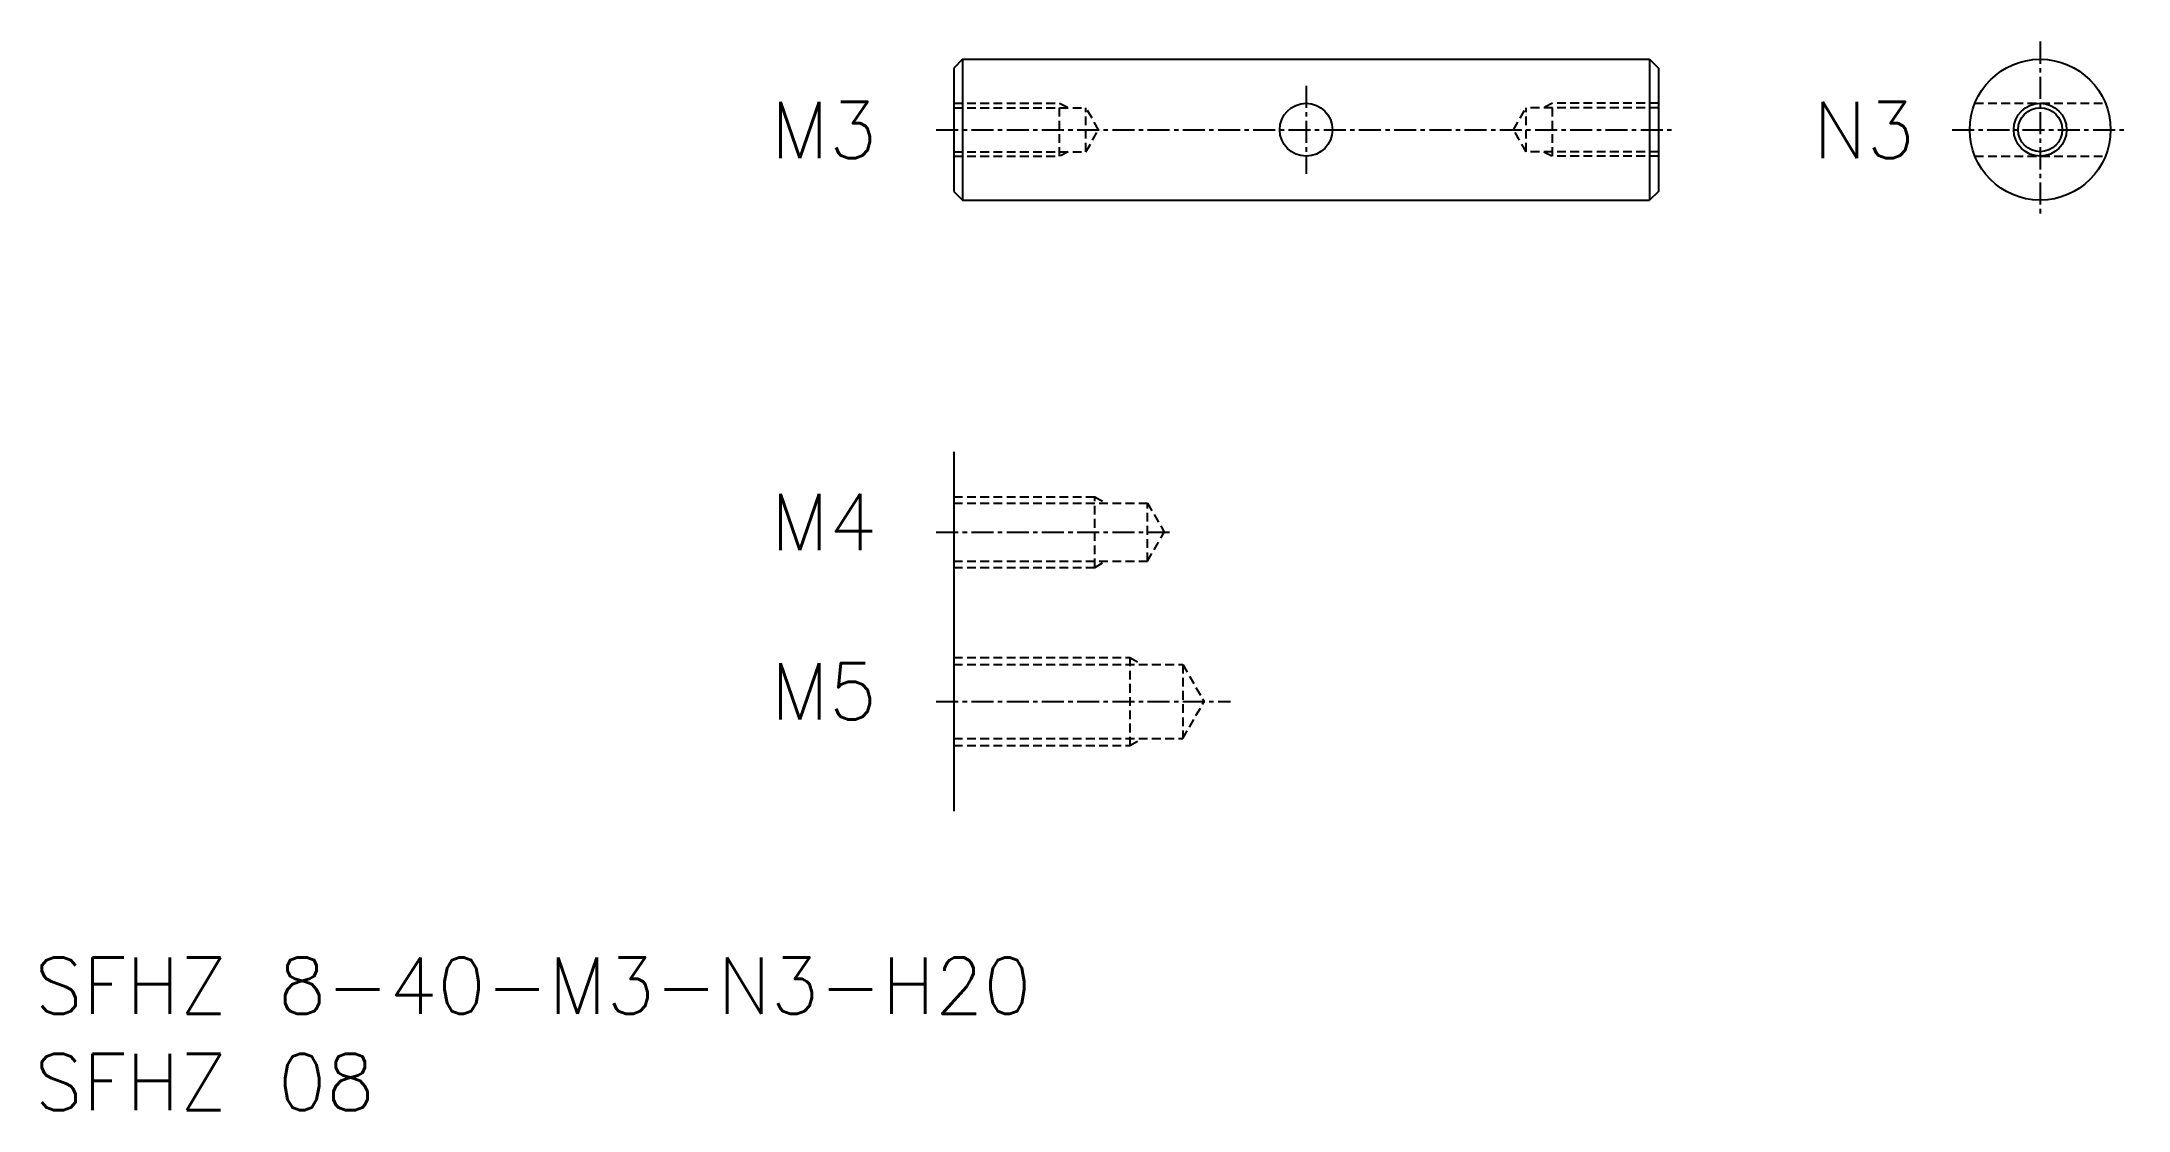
# Model space of a CAD drawing. Extents: x 211 to 330, y -139 to -78.
import ezdxf

# ---------------------------------------------------------------- set-up
doc = ezdxf.new("R2010")
doc.units = 0
doc.linetypes.add('CENTER', pattern=[2, 1.25, -0.25, 0.25, -0.25])
doc.linetypes.add('DASHED', pattern=[0.75, 0.5, -0.25])
doc.layers.get('0').update_dxf_attribs({"linetype": 'CONTINUOUS'})
doc.layers.add('CENTER', color=1, linetype='CENTER')
doc.styles.get("Standard").update_dxf_attribs({"font": 'txt.shx'})

msp = doc.modelspace()

# ---------------------------------------------------------------- linework, layer by layer
at = {"color": 7, "linetype": 'CONTINUOUS'}
for p, q in [((263.66, -78.96), (263.16, -79.46)), ((263.66, -78.96), (302.66, -78.96)), ((263.66, -78.96), (263.66, -86.96)), ((302.66, -78.96), (302.66, -86.96)), ((302.66, -78.96), (303.16, -79.46)), ((263.16, -79.46), (263.16, -86.46)), ((303.16, -79.46), (303.16, -86.46)), ((263.16, -86.46), (263.66, -86.96)), ((303.16, -86.46), (302.66, -86.96)), ((263.66, -86.96), (302.66, -86.96)), ((263.16, -101.25), (263.16, -121.66))]:
    msp.add_line(p, q, dxfattribs=at)
at = {"color": 3, "linetype": 'DASHED'}
for p, q in [((263.16, -81.46), (269.16, -81.46)), ((263.16, -81.71), (270.66, -81.71)), ((269.16, -84.46), (269.16, -81.46)), ((269.16, -81.46), (269.66, -81.71)), ((270.66, -84.21), (270.66, -81.71)), ((271.38, -82.96), (270.66, -81.71)), ((294.94, -82.96), (295.66, -81.71)), ((303.16, -81.71), (295.66, -81.71)), ((295.66, -84.21), (295.66, -81.71)), ((297.16, -81.46), (296.66, -81.71)), ((303.16, -81.46), (297.16, -81.46)), ((297.16, -84.46), (297.16, -81.46)), ((321.13, -81.46), (328.55, -81.46)), ((270.66, -84.21), (271.38, -82.96)), ((295.66, -84.21), (294.94, -82.96)), ((263.16, -84.21), (270.66, -84.21)), ((263.16, -84.46), (269.16, -84.46)), ((269.66, -84.21), (269.16, -84.46)), ((303.16, -84.21), (295.66, -84.21)), ((296.66, -84.21), (297.16, -84.46)), ((303.16, -84.46), (297.16, -84.46)), ((321.13, -84.46), (328.55, -84.46)), ((263.16, -103.81), (271.16, -103.81)), ((263.16, -104.16), (274.16, -104.16)), ((271.16, -107.81), (271.16, -103.81)), ((271.16, -103.81), (271.77, -104.16)), ((274.16, -104.16), (275.11, -105.81)), ((274.16, -107.46), (274.16, -104.16)), ((274.16, -107.46), (275.11, -105.81)), ((263.16, -107.46), (274.16, -107.46)), ((271.16, -107.81), (271.77, -107.46)), ((263.16, -107.81), (271.16, -107.81)), ((263.16, -112.93), (273.16, -112.93)), ((263.16, -113.33), (276.16, -113.33)), ((273.16, -112.93), (273.16, -117.93)), ((273.16, -112.93), (273.77, -113.28)), ((276.16, -113.33), (276.16, -117.53)), ((276.16, -113.33), (277.37, -115.43)), ((276.16, -117.53), (277.37, -115.43)), ((263.16, -117.53), (276.16, -117.53)), ((263.16, -117.93), (273.16, -117.93)), ((273.16, -117.93), (273.77, -117.58))]:
    msp.add_line(p, q, dxfattribs=at)
at = {"color": 7, "linetype": 'CONTINUOUS'}
for centre, radius in [((324.84, -82.96), 4), ((283.16, -82.96), 1.5), ((324.84, -82.96), 1.25)]:
    msp.add_circle(centre, radius, dxfattribs=at)
at = {"color": 3, "linetype": 'CONTINUOUS'}
msp.add_circle((324.84, -82.96), 1.5, dxfattribs=at)
at = {"layer": 'CENTER', "color": 1, "linetype": 'CENTER'}
for p, q in [((324.84, -77.96), (324.84, -87.96)), ((283.16, -80.46), (283.16, -85.46)), ((262.16, -82.96), (304.16, -82.96)), ((319.84, -82.96), (329.84, -82.96)), ((262.16, -105.81), (275.56, -105.81)), ((262.16, -115.43), (278.86, -115.43))]:
    msp.add_line(p, q, dxfattribs=at)

# ---------------------------------------------------------------- texts
at = {"color": 7, "linetype": 'CONTINUOUS'}
for s, p in [('M3', (252.77, -84.57)), ('N3', (311.96, -84.57)), ('M4', (252.77, -106.83)), ('M5', (252.77, -116.45)), ('SFHZ 8-40-M3-N3-H20', (210.96, -133.16)), ('SFHZ 08', (210.96, -138.64))]:
    msp.add_text(s, height=3.2, dxfattribs=at).set_placement(p)

doc.saveas('drawing.dxf')
